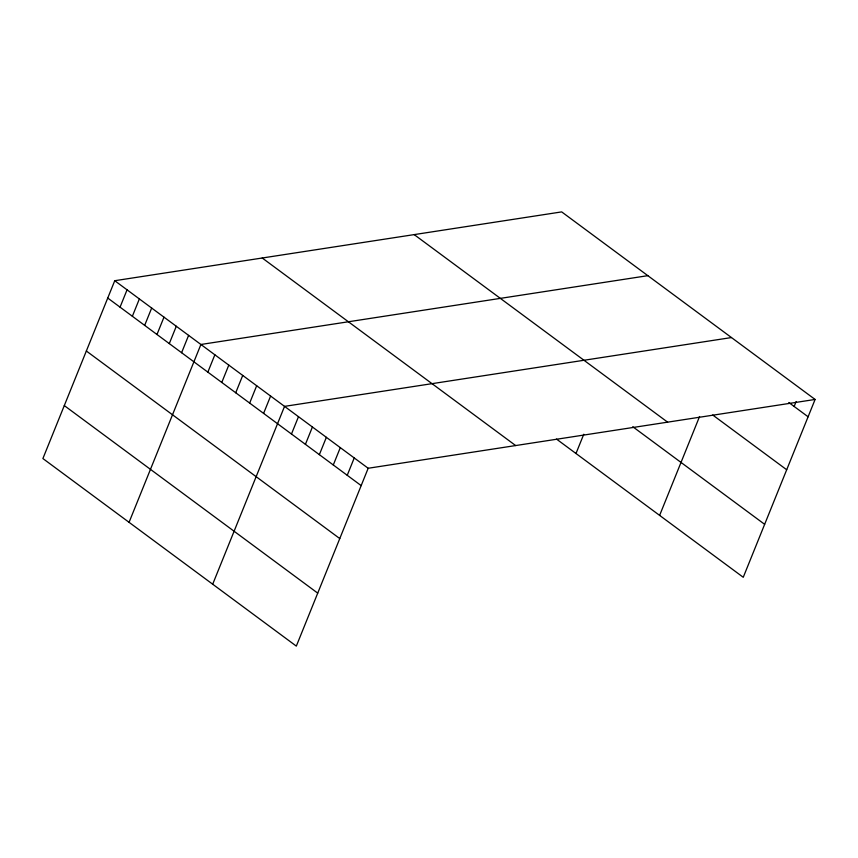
<?xml version="1.0" encoding="UTF-8"?>
<svg xmlns="http://www.w3.org/2000/svg" width="858" height="858" viewBox="0 0 858 858"><rect width="100%" height="100%" fill="white"/><g stroke="black" fill="none" stroke-linecap="round" stroke-linejoin="round"><path stroke-width="1.29" d="M815.1 399.453L561.679 211.894L114.747 280.716L42.9 458.547L296.321 646.106L368.179 468.264L815.1 399.453L743.253 577.284L556.499 439.082M120.056 307.153L127.059 289.822M132.368 316.27L139.371 298.927M144.67 325.375L151.673 308.043M156.982 334.491L163.985 317.149M169.294 343.597L176.298 326.265M181.596 352.702L188.61 335.371M129.065 522.318L200.911 344.476L647.844 275.665M207.851 372.136L214.854 354.794M221.782 382.443L228.796 365.111M235.725 392.76L242.728 375.429M249.667 403.078L256.671 385.746M263.599 413.395L270.602 396.053M212.698 584.212L284.545 406.37L731.466 337.559M291.473 434.03L298.487 416.688M305.416 444.337L312.419 427.005M319.358 454.654L326.362 437.323M333.29 464.972L340.294 447.64M347.233 475.289L354.236 457.947M575.986 453.507L583.772 434.245M659.62 515.39L699.56 416.538M794.154 406.478L796.16 401.523M788.792 402.509L808.097 416.784M712.719 415.004L786.7 469.755M414.189 234.609L667.61 422.157M632.775 426.726L764.65 524.324M262.237 258.001L515.658 445.559M114.747 280.716L368.179 468.264M107.743 298.048L361.175 485.607M86.347 351.008L339.768 538.567M64.296 405.587L317.728 593.135"/></g></svg>
